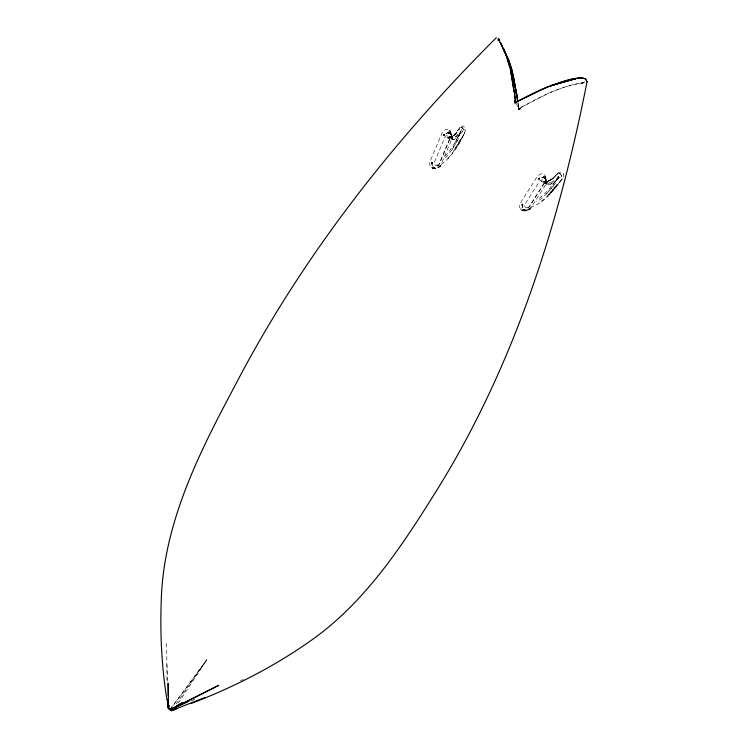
<?xml version="1.0" encoding="UTF-8"?>
<svg xmlns="http://www.w3.org/2000/svg" width="748" height="748" viewBox="0 0 748 748"><rect width="100%" height="100%" fill="white"/><g stroke="black" fill="none" stroke-linecap="round" stroke-linejoin="round"><path stroke-width="0.56" stroke-dasharray="3.74 2.81" d="M450.661 133.275C454.186 145.598 451.979 133.453 449.539 132.134C445.64 131.171 450.857 135.538 450.464 132.845L448.735 132.013L443.199 135.21L443.816 134.116L444.733 134.995L444.106 135.64L443.096 135.126M447.734 136.155L448.519 137.352L451.661 137.333L451.661 138.371L451.857 137.211C451.857 139.857 451.156 135.453 452.241 137.978C451.53 132.583 448.968 124.505 442.246 132.62L429.838 161.97C428.193 168.926 437.374 171.096 440.609 165.635L452.241 137.978L452.091 138.455M517.925 102.981L519.187 109.208L518.682 109.339L518.13 103.215L518.467 109.863L520.215 108.666L520.458 109.077L518.803 108.628L516.176 103.411M545.825 178.164L545.096 178.641L543.74 177.846L543.357 176.715L545.703 177.781L546.283 183.625L546.517 183.204C545.329 188.917 548.892 166.159 537.373 176.294L520.122 203.409C517.12 210.375 526.312 213.386 530.369 208.701L546.358 183.606L546.648 182.091M464.162 129.647L464.153 130.152L463.564 128.974L463.872 129.376M166.682 643.392L166.991 683.055M518.467 109.863L518.691 107.581M432.512 163.503L432.194 162.671L432.157 163.868L431.998 162.578L432.512 165.738L431.512 162.26L431.531 163.896L432.568 163.728L432.596 162.83L431.4 162.662C431.138 165.598 435.972 170.74 433.167 167.954L435.71 168.543L434.027 167.43L433.167 167.954L431.83 162.484M524.657 210.908C526.704 210.123 520.907 208.253 523.179 210.412L525.105 210.665L530.351 208.729C527.265 211.273 530.547 207.458 530.098 209.001M451.998 138.455L452.101 136.987L452.288 137.585M522.964 204.765C522.562 207.682 523.376 202.082 521.786 204.625L522.45 204.157L522.6 207.318L522.646 204.288L522.459 205.513L521.758 205.046L522.45 207.318L522.45 204.157L521.917 205.494M561.813 175.967L561.739 176.463L561.29 175.238L561.552 175.668M522.908 210.113L523.02 209.449L523.796 210.497L525.105 210.665L523.694 210.571L522.693 209.421M522.861 204.428L522.871 205.204M545.937 182.718L546.068 183.531L546.33 182.344L546.199 183.587C547.798 182.11 543.712 174.303 545.096 178.641M583.58 82.495L584.534 81.99L581.271 82.906C558.793 86.787 538.532 97.717 518.803 108.628L519.888 108.142L520.215 108.666M449.903 132.312L449.969 133.817M432.363 163.803L432.494 163.279M557.531 173.648C557.419 171.816 566.068 170.75 563.048 177.472C554.006 189.758 543.515 205.289 527.256 207.86C525.152 208.533 523.946 205.681 524.984 204.139L539.682 181.053C541.851 178.22 544.722 181.1 546.049 183.138L552.407 181.914L556.493 178.987L559.42 175.5M529.088 209.674L525.087 210.824L523.179 210.412M444.536 135.117L443.704 135.472L444.536 134.556L443.517 135.388L444.434 134.35L449.464 132.387L451.156 135.07L449.539 132.134L449.548 133.331M443.499 134.388L443.199 135.21L444.256 134.014M461.843 129.488L459.73 133.275L456.495 136.613L451.231 138.333C450.081 135.977 446.584 134.079 444.995 137.099L434.41 162.101C433.204 167.019 440.235 165.878 442.395 163.532C453.185 155.257 460.506 142.821 465.471 130.376C462.273 116.408 454.728 140.016 448.37 138.165L446.098 136.893L448.37 138.165C453.082 137.249 456.261 133.032 458.758 129.226M439.487 166.065L439.497 166.795L440.609 165.635L439.918 165.514L439.422 166.533L440.479 165.673L437.767 167.561L439.497 166.795M538.326 178.398L538.644 178.127C537.316 180.539 541.328 178.333 539.009 177.912L539.598 178.23L538.448 179.043L539.673 178.445L538.644 179.174L539.579 178.987M546.283 183.625L546.638 182.811M464.789 132.695L455.186 149.815M455.139 142.475L460.646 131.975L460.188 131.012L460.646 131.975C456.112 140.68 451.465 149.544 444.564 156.566M460.272 131.695L460.188 131.012M435.691 168.59L434.279 168.59L433.606 167.571L435.504 167.973M543.74 177.846L545.245 177.154M452.11 149.563L458.711 138.38L452.11 149.563L445.546 158.043L444.265 158.595M454.027 150.264L458.309 143.943L460.637 139.081L452.568 152.844L446.977 159.595M458.73 143.794L464.695 132.761M456.532 132.499L453.26 135.884L450.333 137.632C454.681 136.164 457.131 132.134 459.917 128.778M529.238 208.916L530.08 208.627L529.098 209.375L530.21 208.683L529.107 209.524L530.304 208.72M460.787 127.431L461.89 127.384L463.115 128.506L460.403 127.515L462.844 127.936M558.101 177.192L558.111 176.509L558.438 177.519C552.23 185.635 545.788 193.826 537.382 199.707M558.111 176.509L558.438 177.519L551.005 187.122M440.142 166.299L440.572 165.663L439.469 166.654M523.665 209.365L525.087 210.525L523.796 210.497L523.235 209.44L525.021 210.151M562.216 178.987L549.5 194.527L562.281 178.94M176.135 703.999L206.906 659.689L172.582 706.075M178.22 703.139L206.906 659.689L172.723 706.196M529.612 208.636L529.444 208.795M519.785 108.871L520.094 108.46L518.682 109.339C517.588 105.767 519.458 110.601 519.29 108.469L520.337 108.871M546.62 193.732L555.39 183.569L546.62 193.732L538.139 201.315L536.662 201.708M521.786 204.625L522.151 203.924M548.359 194.751L557.138 184.588L546.33 197.145L539.14 203.138M554.277 189.029L558.083 184.588M560.738 174.097L560.907 174.705L559.897 173.396L558.447 173.256L560.57 174.284L558.821 173.265M434.111 168.683L435.645 168.319L434.027 167.43M557.728 173.443C553.885 177.5 549.462 182.082 543.515 182.39L540.954 180.988L543.515 182.39C549.238 182.147 553.67 178.155 557.671 174.48M529.799 209.29L530.351 208.729M519.458 108.367L549.565 92.733L565.17 86.824L583.608 82.364M556.531 174.695L551.575 179.137L545.788 182.082L549.387 180.651L553.548 177.678M443.349 135.294L444.34 134.163M458.15 134.257L453.615 138.333L451.839 138.081M456.224 133.565L452.811 136.491L448.519 137.352M448.482 133.284L450.361 133.602L449.454 132.555L446.434 133.434M544.404 177.865L545.507 178.492L544.572 176.752M448.697 133.209L449.352 133.022L448.286 132.845L449.454 132.555L449.146 133.181M448.005 132.303L449.464 132.387L449.146 132.041M539.738 178.679L539.215 179.258M550.369 182.297L548.854 183.325L546.881 182.895M522.216 210.412L527.06 209.225L528.397 208.234L545.825 180.773L545.086 175.172L546.339 181.278L545.956 179.539M552.903 178.744L548.621 181.268L545.133 181.876L543.572 181.689L542.674 180.53M538.28 178.912L539.598 178.23L538.149 178.809M191.582 700.857L194.611 699.333L191.432 700.876M545.778 178.314L545.507 177.444L543.759 176.65M240.407 680.867L243.446 679.436M436.926 165.504L439.123 163.821L449.707 138.819L449.286 136.286M431.465 167.561L433.606 168.337L438.702 165.654L451.512 135.079L452.147 136.884M527.256 207.86L529.285 206.644L543.983 183.578L543.815 180.642M544.768 177.108L541.832 177.631L544.768 177.108L543.413 176.818M541.767 177.463L544.74 177.267L545.666 178.407L545.507 177.444M433.429 168.263L435.691 168.45L433.747 168.506M539.467 177.884L539.532 178.033M543.572 181.689L546.377 181.886L543.702 180.792L544.413 181.549M449.744 132.499L450.212 132.546M432.391 168.281L433.606 168.337M449.866 133.63L449.548 133.097M521.515 210.123L522.684 210.384M519.093 109.04L518.645 107.656L518.757 109.105M545.03 178.435L544.74 177.267L543.628 177.388L544.591 177.715L543.964 177.809M451.446 137.707L449.277 136.491L451.231 138.333M524.255 210.899L523.02 209.449M521.739 210.207L520.739 209.244M433.41 167.617L434.279 168.59M431.362 163.083L431.783 163.934M451.25 134.967L450.464 132.845L450.511 133.49M451.483 134.659L451.829 136.061M166.954 664.514L167.814 682.933M459.478 128.095L459.964 127.665L459.478 128.095M460.132 133.817L459.132 135.734L455.588 138.782L452.577 139.698L450.315 138.436L452.577 139.698L455.588 138.782L459.132 135.734L462.965 130.769L460.132 133.817M556.811 179.585L555.399 181.371L550.958 183.989L547.33 184.625L544.778 183.223L547.33 184.625L550.958 183.989L555.399 181.371L560.364 176.93L556.811 179.585M582.991 83.832L581.439 83.355L582.991 83.832M450.352 132.424L449.744 130.18L450.352 132.424"/><path stroke-width="1.12" d="M514.942 103.037L515.643 102.373L515.035 101.092L514.942 103.037L515.69 102.476L514.661 94.08L510.585 70.218L505.498 53.426M171.975 706.757L171.03 709.543L171.554 710.6L205.261 697.398M515.69 102.476L516.681 101.868C514.774 102.205 514.764 102.944 516.662 101.822C536.185 91.144 556.774 81.794 578.859 78.054L583.692 78.26C571.061 76.997 558.606 83.439 546.816 87.226L515.232 102.635L515.222 101.12M587.021 81.803L587.124 81.308C559.429 222.446 515.194 362.546 439.581 485.742L439.272 486.265C403.873 543.085 366.614 601.411 310.906 640.569L310.532 640.849C273.544 666.907 233.011 687.59 190.74 703.625M169.254 709.328L168.515 708.365L169.469 705.579M168.59 708.094L171.03 709.543L218.79 685.28L171.096 709.272L168.515 708.365L167.889 704.242L168.506 708.627L167.374 699.707M515.176 101.56L515.363 101.158C515.503 102.57 513.913 100.073 515.176 101.56L515.643 102.373L516.644 101.784C516.027 103.336 514.287 101.56 515.54 101.85M173.517 707.767L171.554 710.6L169.992 709.917M496.354 37.671C393.298 140.531 302.005 256.48 234.807 386.024C198.846 453.456 162.784 524.535 161.194 602.71L161.166 603.234C160.109 635.566 161.746 668.011 167 699.95M173.882 708.749L171.554 710.6L176.032 708.973L171.554 710.6L176.79 708.038M171.096 709.272L182.708 702.54L176.706 705.906M516.644 101.784L515.531 102.354L516.634 101.765L515.531 102.354L514.624 101.092M188.954 701.297L171.03 709.543M516.662 101.822L515.615 102.317L515.194 101.737M175.322 707.692L171.012 709.805L173.171 708.889M551.08 85.496L575.885 78.475M582.636 78.026L581.43 77.904M578.821 77.998L580.149 77.914M168.552 708.234L171.058 709.403M517.728 101.84L513.371 75.744L508.79 60.382L500.197 42.299L508.79 60.382L511.576 69.012L517.85 100.999M498.692 39.055L498.29 38.429L499.767 40.925L498.692 39.102M500.197 42.299L502.245 45.88M503.769 49.826L504.947 52.865M503.628 48.47L511.576 69.012L517.298 96.66M503.787 49.892L505.04 53.117M509.631 64.973L510.875 68.208L508.107 60.962M515.858 91.443L516.999 96.875M168.16 706.58L168.506 708.627L168.132 683.289L168.272 695.762M510.585 70.218L514.063 92.079M514.437 94.379L515.531 101.289M173.658 709.777L171.554 710.6L173.639 709.805M499.309 40.86L498.018 39.943L499.309 40.86M562.618 82.243L551.089 85.674L575.82 78.68L562.618 82.243M585.562 78.989L584.562 78.577L585.562 78.989M586.385 80.373L586.049 79.793L586.385 80.373M498.748 39.709L499.206 40.523L498.748 39.709"/></g></svg>
